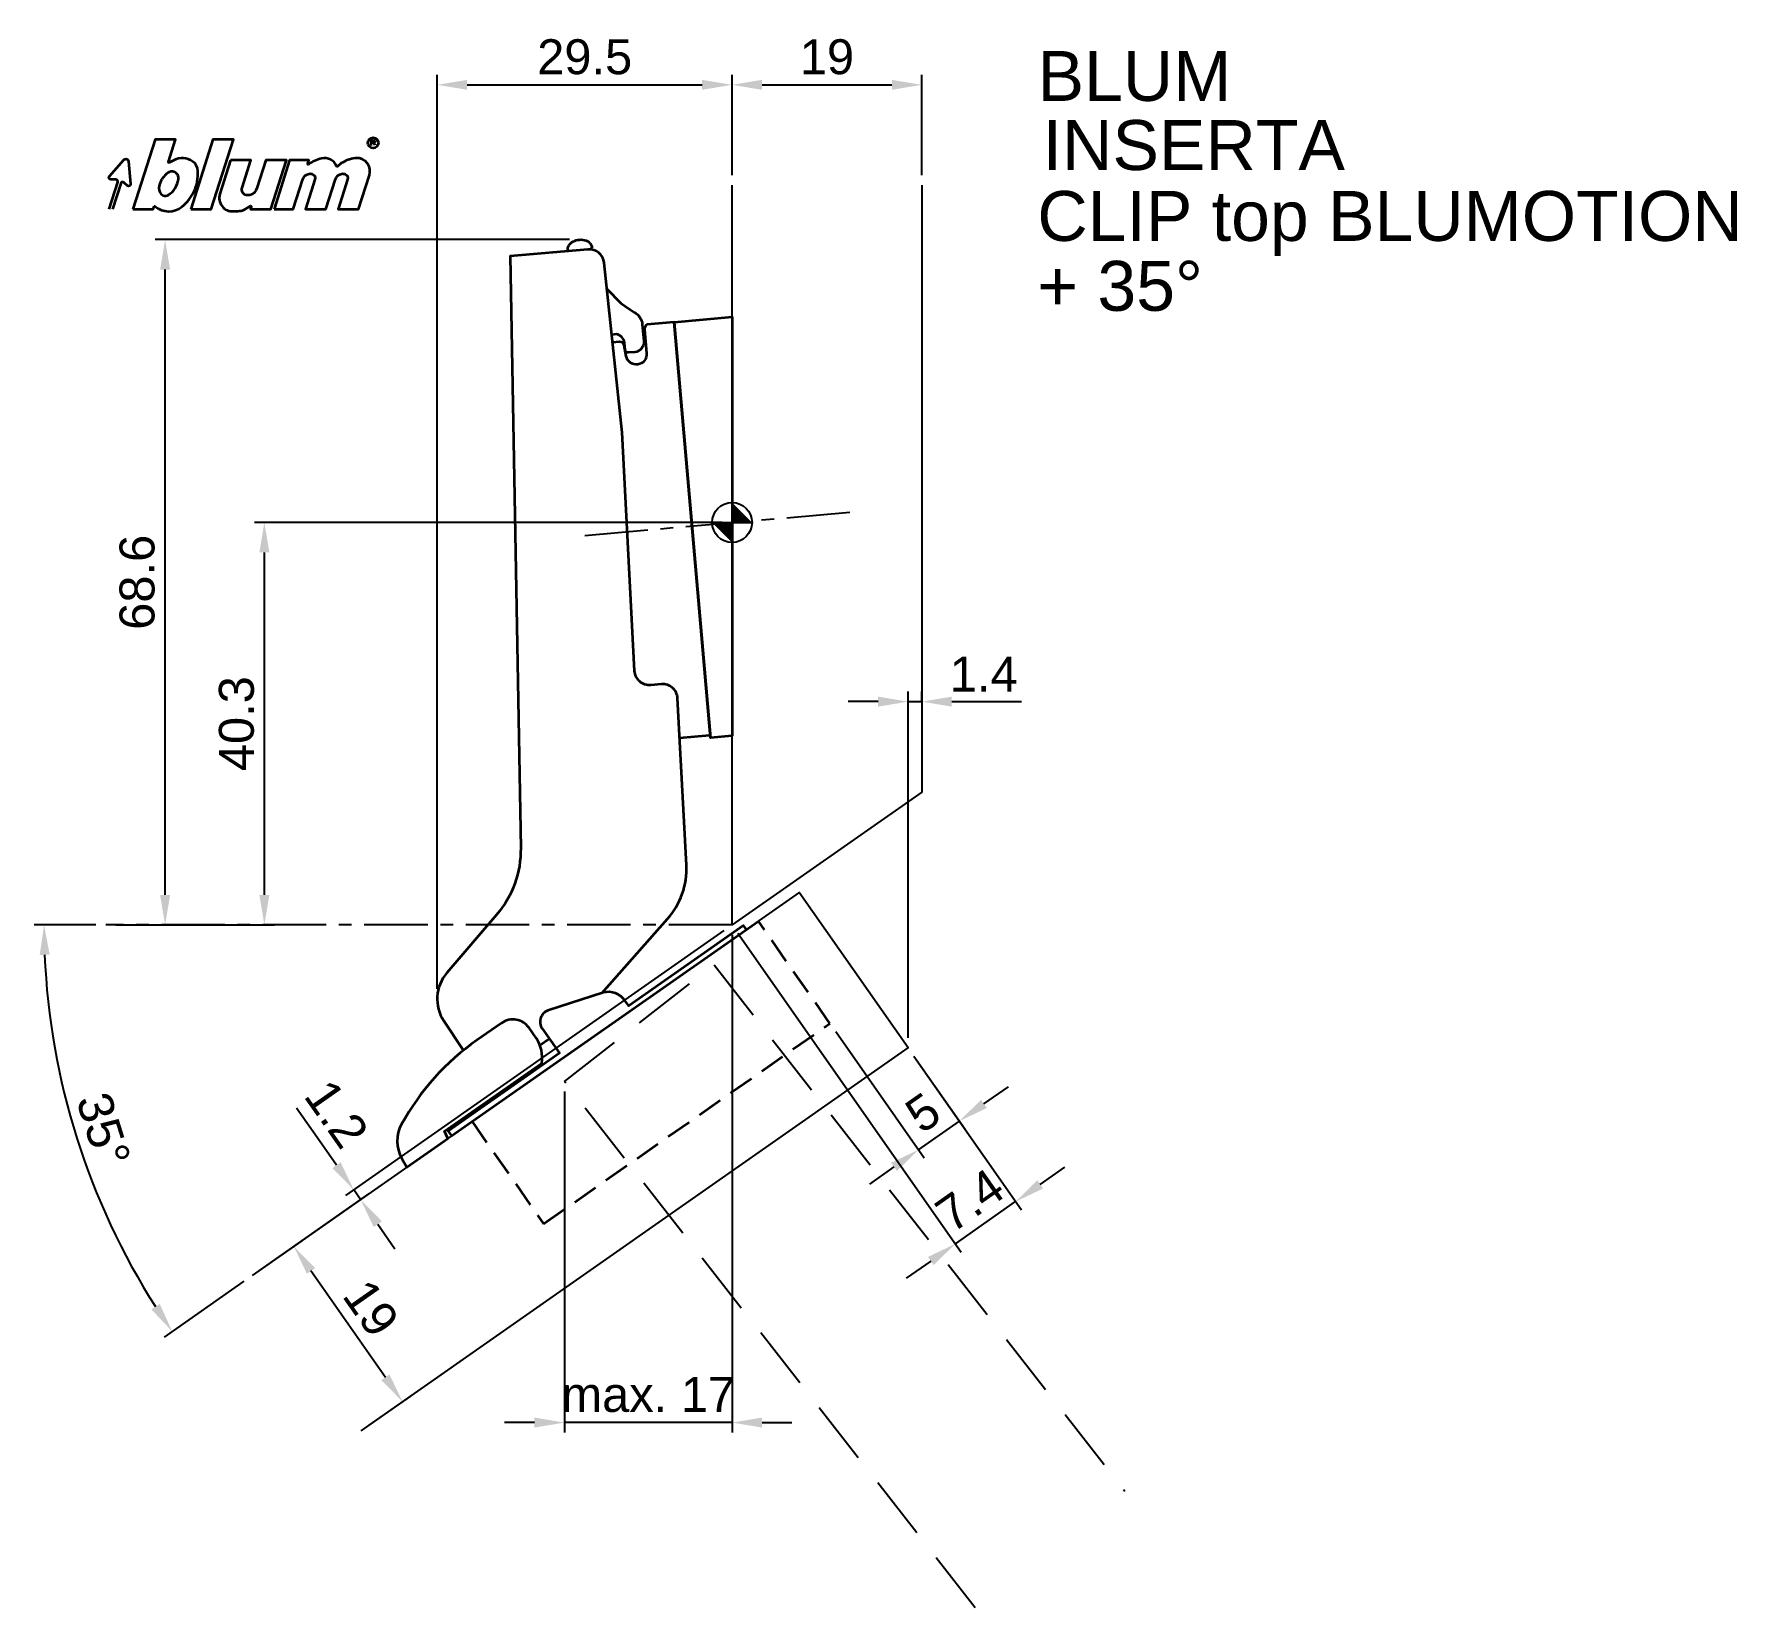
# Model space of a CAD drawing. Extents: x -70 to 101, y -109 to 49.
import ezdxf

# ---------------------------------------------------------------- set-up
doc = ezdxf.new("R2010")
doc.units = 0
doc.header["$PDMODE"] = 35
doc.header["$PDSIZE"] = 5
doc.linetypes.add('MITTE', pattern=[50.8, 31.75, -6.35, 6.35, -6.35])
doc.linetypes.add('STRICHLINIE', pattern=[19.05, 12.7, -6.35])
doc.layers.get('Defpoints').update_dxf_attribs({"linetype": 'CONTINUOUS'})
doc.layers.add('1', color=2, linetype='CONTINUOUS')
doc.layers.add('5', color=1, linetype='CONTINUOUS')
doc.layers.add('6', color=3, linetype='CONTINUOUS', lineweight=35)
doc.styles.add('Beschlag', font='ARIAL.TTF')
doc.dimstyles.new('Beschlag', dxfattribs={"dimtxt": 3.5, "dimasz": 3, "dimexe": 1, "dimexo": 1, "dimgap": 1, "dimtad": 1, "dimdec": 1, "dimdsep": 46, "dimtxsty": 'Beschlag', "dimcen": 2, "dimclrd": 256, "dimclre": 256, "dimclrt": 256, "dimadec": 1, "dimazin": 2, "dimtfac": 0.71, "dimtdec": 1, "dimtix": 1, "dimtmove": 2, "dimatfit": 0, "dimfxl": 0, "dimtolj": 1, "dimlwd": -1, "dimlwe": -1, "dimarcsym": 0})

# ---------------------------------------------------------------- blocks, each defined once
blk = doc.blocks.new('NullPunkt')
at = {"layer": '5'}
for points in [[(0, 2), (0, -2)], [(-2, 0), (2, 0)]]:
    blk.add_lwpolyline(points, dxfattribs=at)
blk.add_circle((0, 0), 2, dxfattribs=at)
for points in [[(0, 0), (-2, 0), (0, 2)], [(0, 0), (2, 0), (0, -2)]]:
    blk.add_solid(points, dxfattribs=at)
blk = doc.blocks.new('*D1')
at = {"layer": '1'}
for p, q in [((-29.53, -46.71), (-29.53, 44.83)), ((0, 34.79), (0, 44.83)), ((-26.53, 43.83), (-3, 43.83))]:
    blk.add_line(p, q, dxfattribs=at)
for points in [[(-26.53, 44.33), (-26.53, 43.33), (-29.53, 43.83)], [(-3, 44.33), (-3, 43.33), (0, 43.83)]]:
    blk.add_solid(points, dxfattribs=at)
at = {"layer": 'Defpoints', "color": 0}
for p in [(0, 43.83), (0, 33.79), (-29.53, -47.71)]:
    blk.add_point(p, dxfattribs=at)
at = {"layer": '1', "insert": (-14.76, 46.62), "char_height": 3.5, "attachment_point": 5, "style": 'Beschlag'}
blk.add_mtext('\\A1;29.5', dxfattribs=at)
blk = doc.blocks.new('*D2')
at = {"layer": '1'}
for p, q in [((0, 34.79), (0, 44.83)), ((19, 34.79), (19, 44.83)), ((3, 43.83), (16, 43.83))]:
    blk.add_line(p, q, dxfattribs=at)
for points in [[(3, 44.33), (3, 43.33), (0, 43.83)], [(16, 44.33), (16, 43.33), (19, 43.83)]]:
    blk.add_solid(points, dxfattribs=at)
at = {"layer": 'Defpoints', "color": 0}
for p in [(19, 43.83), (0, 33.79), (19, 33.79)]:
    blk.add_point(p, dxfattribs=at)
at = {"layer": '1', "insert": (9.5, 46.62), "char_height": 3.5, "attachment_point": 5, "style": 'Beschlag'}
blk.add_mtext('\\A1;19', dxfattribs=at)
blk = doc.blocks.new('*D3')
at = {"layer": '1'}
for p, q in [((17.63, -51.62), (17.63, -16.94)), ((19, -17.9), (19, -16.94)), ((14.63, -17.94), (11.63, -17.94)), ((17.63, -17.94), (19, -17.94)), ((22, -17.94), (25, -17.94))]:
    blk.add_line(p, q, dxfattribs=at)
for points in [[(14.63, -17.44), (14.63, -18.44), (17.63, -17.94)], [(22, -17.44), (22, -18.44), (19, -17.94)]]:
    blk.add_solid(points, dxfattribs=at)
at = {"layer": 'Defpoints', "color": 0}
for p in [(19, -17.94), (19, -18.9), (17.63, -52.62)]:
    blk.add_point(p, dxfattribs=at)
at = {"layer": '1', "insert": (25.2, -15.18), "char_height": 3.5, "attachment_point": 5, "style": 'Beschlag'}
blk.add_mtext('\\A1;1.4', dxfattribs=at)
blk = doc.blocks.new('*D4')
at = {"layer": '1'}
for p, q in [((0, -41.3), (0, -91.14)), ((-16.79, -56.98), (-16.79, -91.14)), ((-19.79, -90.14), (-22.79, -90.14)), ((0, -90.14), (-16.79, -90.14)), ((3, -90.14), (6, -90.14))]:
    blk.add_line(p, q, dxfattribs=at)
for points in [[(-19.79, -89.64), (-19.79, -90.64), (-16.79, -90.14)], [(3, -89.64), (3, -90.64), (0, -90.14)]]:
    blk.add_solid(points, dxfattribs=at)
at = {"layer": 'Defpoints', "color": 0}
for p in [(0, -40.3), (-16.79, -55.98), (-16.79, -90.14)]:
    blk.add_point(p, dxfattribs=at)
at = {"layer": '1', "insert": (-8.39, -87.35), "char_height": 3.5, "attachment_point": 5, "style": 'Beschlag'}
blk.add_mtext('\\A1;max. 17', dxfattribs=at)
blk = doc.blocks.new('*D5')
at = {"layer": '1'}
for p, q in [((0.57, -41.12), (22.94, -73.06)), ((18.2, -53.44), (28.98, -68.83)), ((30.86, -66.29), (33.32, -64.57)), ((22.36, -72.24), (28.4, -68.01)), ((19.91, -73.96), (17.45, -75.68))]:
    blk.add_line(p, q, dxfattribs=at)
for points in [[(30.57, -65.88), (31.15, -66.7), (28.4, -68.01)], [(19.62, -73.55), (20.19, -74.37), (22.36, -72.24)]]:
    blk.add_solid(points, dxfattribs=at)
at = {"layer": 'Defpoints', "color": 0}
for p in [(0, -40.3), (17.63, -52.62), (28.4, -68.01)]:
    blk.add_point(p, dxfattribs=at)
at = {"layer": '1', "insert": (23.81, -67.87), "char_height": 3.5, "attachment_point": 5, "rotation": 35, "style": 'Beschlag'}
blk.add_mtext('\\A1;7.4', dxfattribs=at)
blk = doc.blocks.new('*D6')
at = {"layer": '1'}
for p, q in [((10.38, -50.98), (19.24, -63.64)), ((18.2, -53.44), (23.34, -60.77)), ((25.22, -58.23), (27.68, -56.51)), ((18.67, -62.82), (22.76, -59.95)), ((16.21, -64.54), (13.75, -66.26))]:
    blk.add_line(p, q, dxfattribs=at)
for points in [[(24.93, -57.82), (25.51, -58.64), (22.76, -59.95)], [(15.92, -64.13), (16.5, -64.95), (18.67, -62.82)]]:
    blk.add_solid(points, dxfattribs=at)
at = {"layer": 'Defpoints', "color": 0}
for p in [(9.8, -50.16), (17.63, -52.62), (22.76, -59.95)]:
    blk.add_point(p, dxfattribs=at)
at = {"layer": '1', "insert": (19.12, -59.11), "char_height": 3.5, "attachment_point": 5, "rotation": 35, "style": 'Beschlag'}
blk.add_mtext('\\A1;5', dxfattribs=at)
blk = doc.blocks.new('*D7')
at = {"layer": '1'}
for p, q in [((-47.24, -74.84), (-43.07, -71.93)), ((-34.71, -85.61), (-42.17, -74.96)), ((-36.34, -90.41), (-32.17, -87.49))]:
    blk.add_line(p, q, dxfattribs=at)
for points in [[(-41.76, -74.67), (-42.58, -75.24), (-43.89, -72.5)], [(-34.31, -85.32), (-35.12, -85.89), (-32.99, -88.06)]]:
    blk.add_solid(points, dxfattribs=at)
at = {"layer": 'Defpoints', "color": 0}
for p in [(-43.89, -72.5), (-48.06, -75.42), (-37.16, -90.98)]:
    blk.add_point(p, dxfattribs=at)
at = {"layer": '1', "insert": (-36.16, -78.68), "char_height": 3.5, "attachment_point": 5, "rotation": 305, "style": 'Beschlag'}
blk.add_mtext('\\A1;19', dxfattribs=at)
blk = doc.blocks.new('*D8')
at = {"layer": '1'}
for p, q in [((-0.82, -40.87), (-38.71, -67.4)), ((-39.61, -64.37), (-41.33, -61.91)), ((-47.24, -74.84), (-36.38, -67.24)), ((-37.2, -67.81), (-37.89, -66.83)), ((-35.48, -70.27), (-33.76, -72.73))]:
    blk.add_line(p, q, dxfattribs=at)
for points in [[(-39.2, -64.08), (-40.02, -64.66), (-37.89, -66.83)], [(-35.07, -69.98), (-35.89, -70.56), (-37.2, -67.81)]]:
    blk.add_solid(points, dxfattribs=at)
at = {"layer": 'Defpoints', "color": 0}
for p in [(0, -40.3), (-37.89, -66.83), (-48.06, -75.42)]:
    blk.add_point(p, dxfattribs=at)
at = {"layer": '1', "insert": (-39.6, -59.21), "char_height": 3.5, "attachment_point": 5, "rotation": 305, "style": 'Beschlag'}
blk.add_mtext('\\A1;1.2', dxfattribs=at)
blk = doc.blocks.new('*D9')
at = {"layer": '1'}
for p, q in [((-1, 0), (-47.84, 0)), ((-46.84, -37.3), (-46.84, -3)), ((-61.73, -40.3), (-45.84, -40.3))]:
    blk.add_line(p, q, dxfattribs=at)
for points in [[(-47.34, -3), (-46.34, -3), (-46.84, 0)], [(-47.34, -37.3), (-46.34, -37.3), (-46.84, -40.3)]]:
    blk.add_solid(points, dxfattribs=at)
at = {"layer": 'Defpoints', "color": 0}
for p in [(-46.84, 0), (0, 0), (-62.73, -40.3)]:
    blk.add_point(p, dxfattribs=at)
at = {"layer": '1', "insert": (-49.62, -20.15), "char_height": 3.5, "attachment_point": 5, "rotation": 90, "style": 'Beschlag'}
blk.add_mtext('\\A1;40.3', dxfattribs=at)
blk = doc.blocks.new('*D10')
at = {"layer": '1'}
for p, q in [((-16.27, 28.33), (-57.78, 28.33)), ((-56.78, -37.3), (-56.78, 25.33)), ((-61.73, -40.3), (-55.78, -40.3))]:
    blk.add_line(p, q, dxfattribs=at)
for points in [[(-57.28, 25.33), (-56.28, 25.33), (-56.78, 28.33)], [(-57.28, -37.3), (-56.28, -37.3), (-56.78, -40.3)]]:
    blk.add_solid(points, dxfattribs=at)
at = {"layer": 'Defpoints', "color": 0}
for p in [(-56.78, 28.33), (-15.27, 28.33), (-62.73, -40.3)]:
    blk.add_point(p, dxfattribs=at)
at = {"layer": '1', "insert": (-59.57, -5.99), "char_height": 3.5, "attachment_point": 5, "rotation": 90, "style": 'Beschlag'}
blk.add_mtext('\\A1;68.6', dxfattribs=at)
blk = doc.blocks.new('*D11')
at = {"layer": '1'}
for p, q in [((-63.73, -40.3), (-69.9, -40.3)), ((-48.88, -75.99), (-56.88, -81.6))]:
    blk.add_line(p, q, dxfattribs=at)
blk.add_arc((2.09, -40.3), 71, 182.4212, 212.5788, dxfattribs=at)
for points in [[(-69.34, -43.31), (-68.34, -43.29), (-68.9, -40.3)], [(-57.32, -78.25), (-58.15, -78.81), (-56.07, -81.02)]]:
    blk.add_solid(points, dxfattribs=at)
at = {"layer": 'Defpoints', "color": 0}
for p in [(6.73, -37.05), (-62.73, -40.3), (0, -40.3), (-67.44, -54.66), (-48.06, -75.42)]:
    blk.add_point(p, dxfattribs=at)
at = {"layer": '1', "insert": (-62.96, -60.81), "char_height": 3.5, "attachment_point": 5, "rotation": 287.5, "style": 'Beschlag'}
blk.add_mtext('\\A1;35°', dxfattribs=at)
blk = doc.blocks.new('Logo_BLUM')
at = {"layer": '6', "color": 20, "linetype": 'Continuous'}
for points in [[(2.39, 0), (4.43, 0), (4.52, 0.26, -0.512391), (4.62, 0.29, 0.357881), (7.3, 0.25, 0.116336), (8.5, 1.76, 0.127435), (8.89, 3.85, 0.227045), (8.36, 4.79, 0.273775), (6.5, 4.93), (6.04, 4.67, -0.689828), (5.94, 4.76), (6.65, 7), (4.61, 7)], [(16.53, 0), (18.44, 0), (19.39, 3, -0.282196), (20.04, 3.56, -0.141376), (20.38, 3.52, -0.3938), (20.62, 2.99), (19.67, 0), (21.72, 0), (22.67, 3, -0.282189), (23.31, 3.56, -0.141385), (23.65, 3.52, -0.393792), (23.89, 2.99), (22.94, 0), (24.99, 0), (26.07, 3.42, 0.424526), (25.18, 5.07, 0.098115), (24.64, 5.11, 0.114777), (23.24, 4.6), (22.89, 4.28, -0.522588), (22.79, 4.31, 0.36711), (21.28, 5.09, 0.102012), (20, 4.5, -0.748324), (19.89, 4.58), (20, 4.9), (18.08, 4.9)], [(5.59, 3.39, 0.16703), (4.99, 2.14, 0.322673), (5.41, 1.39, 0.260102), (5.93, 1.42, 0.211929), (6.95, 3, 0.250706), (6.73, 3.62, 0.316796), (6.01, 3.72, 0.086595)], [(12.15, 4.9), (11.09, 1.53, 0.527578), (12.44, -0.2, -0.003338), (13.06, -0.17, 0.131781), (13.63, 0.02), (14.12, 0.32, -0.706223), (14.22, 0.24), (14.15, 0), (16.19, 0), (17.75, 4.9), (15.7, 4.9), (14.81, 2.11, -0.253672), (14.11, 1.42, -0.127823), (13.72, 1.42, -0.447747), (13.33, 2.15), (14.2, 4.9)]]:
    blk.add_lwpolyline(points, format="xyb", close=True, dxfattribs=at)
blk.add_lwpolyline([(8.18, 0), (10.23, 0), (12.45, 7), (10.4, 7)], close=True, dxfattribs=at)
for points in [[(26.26, 6.4), (26.26, 6.9), (26.52, 6.9, -0.975005), (26.53, 6.67, 0.014563), (26.45, 6.67), (26.26, 6.67), (26.45, 6.67), (26.52, 6.6), (26.57, 6.53), (26.62, 6.42)], [(0, 0), (0.86, 2.7, 0.480207), (0.67, 2.98), (0.19, 2.97, -0.689229), (0.05, 3.33), (1.49, 4.95, -0.685285), (1.94, 4.79), (2.15, 2.54, -0.636083), (1.84, 2.36), (1.47, 2.68, 0.560356), (1.16, 2.59), (0.34, 0)]]:
    blk.add_lwpolyline(points, format="xyb", dxfattribs=at)
blk.add_circle((26.44, 6.65), 0.527, dxfattribs=at)

msp = doc.modelspace()

# ---------------------------------------------------------------- linework, layer by layer
at = {"layer": '1'}
for p, q in [((25, -17.94), (29, -17.94)), ((-41.33, -61.91), (-43.62, -58.64))]:
    msp.add_line(p, q, dxfattribs=at)
at = {"layer": '5', "linetype": 'MITTE', "ltscale": 0.2}
for p, q in [((-14.76, -1.29), (12.58, 1.1)), ((0, -40.3), (-62.73, -40.3))]:
    msp.add_line(p, q, dxfattribs=at)
at = {"layer": '5'}
for points in [[(19, 33.79), (19, -27), (0, -40.3), (0, 33.79)], [(-37.16, -90.98), (17.63, -52.62), (6.73, -37.05), (-48.06, -75.42)]]:
    msp.add_lwpolyline(points, dxfattribs=at)
at = {"layer": '5', "linetype": 'STRICHLINIE', "ltscale": 0.5}
msp.add_lwpolyline([(24.36, -108.7), (-16.79, -55.98), (-1.81, -44.29), (39.34, -97.01)], dxfattribs=at)
at = {"layer": '6'}
msp.add_line((-18.29, -51.71), (-19.24, -52.37), dxfattribs=at)
for points in [[(-13.06, -47.14), (-6.46, -39.7, 0.197097), (-4.58, -34.33), (-5.46, -17.6, 0.419505), (-7.07, -16.18), (-8.13, -16.28, -0.424475), (-9.76, -14.86), (-11.02, 9.02), (-12.8, 26, 0.409111), (-14.43, 27.34), (-22.22, 26.66), (-22.22, 26.66), (-21.17, -32.6, -0.183534), (-23.58, -39.28), (-28.57, -45.11, 0.334595), (-28.87, -49.91), (-26.91, -52.87)], [(-16.46, 27.16), (-16.46, 27.17, -0.303347), (-15.92, 28.14, -0.210193), (-14.6, 28.23, -0.129425), (-14.22, 27.97), (-14, 27.57), (-14.17, 27.37), (-14.13, 27.34)], [(-12.53, 23.39), (-11.14, 21.95), (-10.69, 21.65), (-9.77, 21.03, -0.255042), (-8.99, 19.84), (-8.84, 18.15, -0.413407), (-9.75, 17.07), (-10.38, 17.01, -0.414214), (-10.71, 17.28), (-10.77, 17.98, 0.354348), (-11.61, 18.85), (-12.05, 18.81)], [(-5.25, -21.58), (-2.25, -21.29), (-2.16, -21.57), (-2.16, -21.57), (-5.8, 20.07), (-8.52, 19.83, 0.235102), (-8.77, 19.31), (-8.56, 16.95, -0.956227), (-10.61, 16.67), (-10.81, 17.77, 0.384111), (-11.26, 18.08), (-11.96, 18.03)], [(1.44, -40.76), (1.15, -40.35), (-10.35, -48.4), (-10.73, -47.86, 0.312987), (-12.87, -47.08), (-18.46, -48.88, 0.486363), (-19.01, -50.69), (-17.29, -53.14), (-17.29, -53.14), (-28.43, -60.94), (-28.09, -61.43), (2.63, -39.92)]]:
    msp.add_lwpolyline(points, format="xyb", dxfattribs=at)
for points in [[(-5.8, 20.07), (0, 20.58), (0, -21.38), (-2.15, -21.57)], [(-5.8, 20.07), (-2.15, -21.57)]]:
    msp.add_lwpolyline(points, dxfattribs=at)
at = {"layer": '6', "linetype": 'STRICHLINIE', "ltscale": 0.2}
msp.add_lwpolyline([(-26.04, -60), (-18.87, -70.24), (9.8, -50.16), (2.63, -39.92)], dxfattribs=at)
at = {"layer": '6', "flags": 128}
msp.add_lwpolyline([(-20.32, -50.62, 0.414214), (-23.1, -50.13), (-25.55, -51.84, 0.114125), (-33.1, -60.26, 0.262579), (-33.07, -63.69), (-32.56, -64.57), (-28.47, -61.7), (-28.81, -60.96), (-19.06, -54.13, 0.191102), (-19.59, -51.69), (-20.32, -50.62)], format="xyb", dxfattribs=at)

# ---------------------------------------------------------------- block references
at = {"layer": '5', "rotation": 90}
msp.add_blockref('NullPunkt', (0, 0), dxfattribs=at)
at = {"layer": '6'}
msp.add_blockref('Logo_BLUM', (-62.39, 31.37), dxfattribs=at)

# ---------------------------------------------------------------- texts
at = {"layer": '1', "linetype": 'Continuous', "style": 'Beschlag'}
for s, p in [('BLUM', (30.59, 42.22)), ('CLIP top BLUMOTION', (30.57, 28.2)), ('+ 35%%D', (30.57, 21.2))]:
    msp.add_text(s, height=5, dxfattribs=at).set_placement(p)
at = {"layer": '1', "insert": (31.11, 40.3), "char_height": 5, "width": 110.7908, "attachment_point": 1, "style": 'Beschlag'}
msp.add_mtext('INSERTA', dxfattribs=at)

# ---------------------------------------------------------------- dimensions: what is measured, and where the dimension line sits
at = {"layer": '1'}
for base, p1, p2, angle, picture, middle in [((0, 43.83), (-29.53, -47.71), (0, 33.79), 180, '*D1', (-14.76, 46.62)), ((19, 43.83), (0, 33.79), (19, 33.79), 180, '*D2', (9.5, 46.62)), ((-56.78, 28.33), (-62.73, -40.3), (-15.27, 28.33), 90, '*D10', (-59.57, -5.99)), ((-46.84, 0), (-62.73, -40.3), (0, 0), 90, '*D9', (-49.62, -20.15)), ((28.4, -68.01), (0, -40.3), (17.63, -52.62), 35, '*D5', (23.81, -67.87)), ((22.76, -59.95), (9.8, -50.16), (17.63, -52.62), 35, '*D6', (19.12, -59.11)), ((-43.89, -72.5), (-37.16, -90.98), (-48.06, -75.42), 125, '*D7', (-36.16, -78.68))]:
    dim = msp.add_linear_dim(base=base, p1=p1, p2=p2, angle=angle, dimstyle='Beschlag', dxfattribs=at)
    dim.commit()
    dim.dimension.update_dxf_attribs({"geometry": picture, "text_midpoint": middle})
for base, p1, p2, angle, picture, middle in [((19, -17.94), (17.63, -52.62), (19, -18.9), 180, '*D3', (25.2, -15.18)), ((-37.89, -66.83), (-48.06, -75.42), (0, -40.3), 125, '*D8', (-39.6, -59.21))]:
    dim = msp.add_linear_dim(base=base, p1=p1, p2=p2, angle=angle, dimstyle='Beschlag', dxfattribs=at)
    dim.commit()
    dim.dimension.update_dxf_attribs({"geometry": picture, "text_midpoint": middle, "dimtype": 160})
dim = msp.add_angular_dim_2l(base=(-67.44, -54.66), line1=((6.73, -37.05), (-48.06, -75.42)), line2=((0, -40.3), (-62.73, -40.3)), dimstyle='Beschlag', dxfattribs=at)
dim.commit()
dim.dimension.update_dxf_attribs({"geometry": '*D11', "text_midpoint": (-62.96, -60.81)})
dim = msp.add_linear_dim(base=(-16.79, -90.14), p1=(0, -40.3), p2=(-16.79, -55.98), angle=180, text='max. 17', dimstyle='Beschlag', dxfattribs=at)
dim.commit()
dim.dimension.update_dxf_attribs({"geometry": '*D4', "text_midpoint": (-8.39, -87.35)})

doc.saveas('drawing.dxf')
